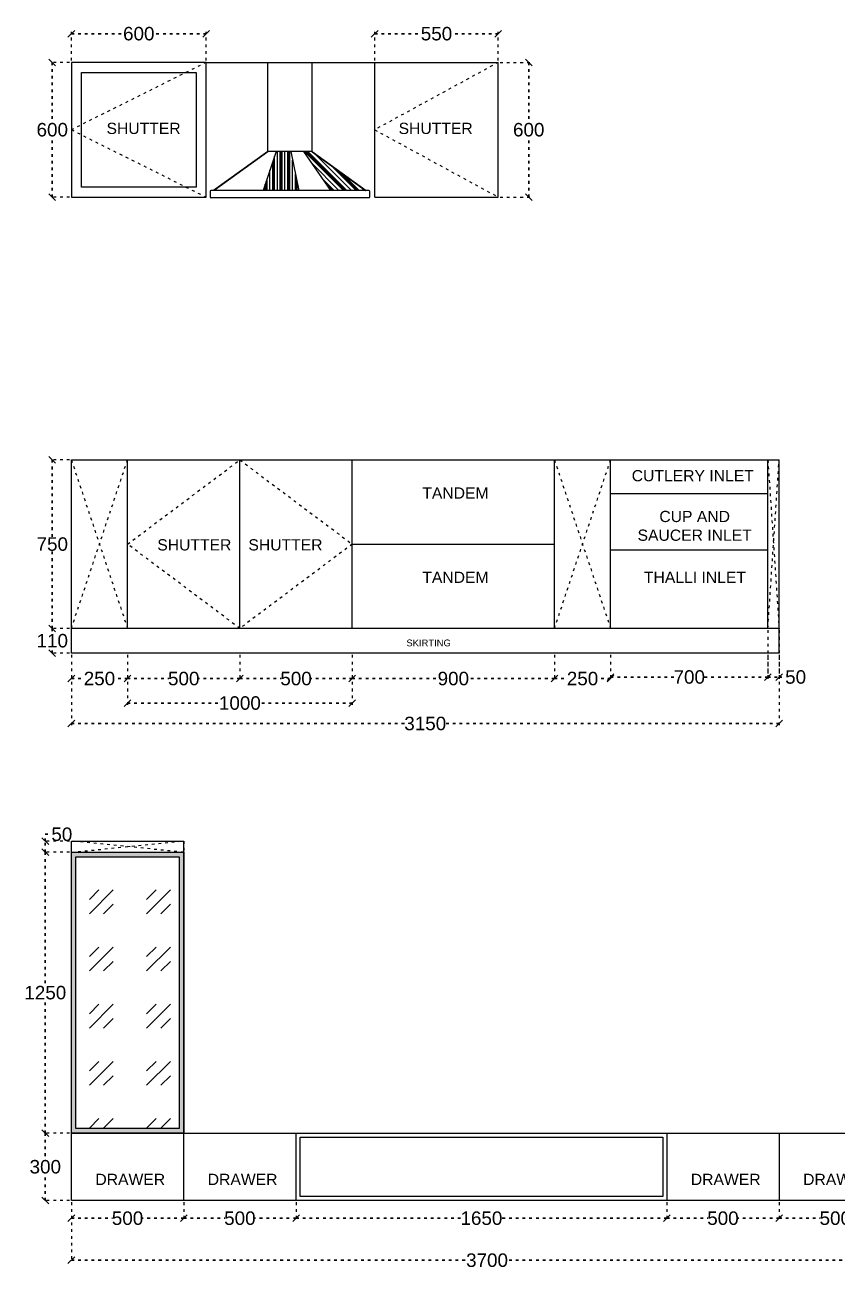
# Model space of a CAD drawing. Header units: millimetres. Extents: x 221542 to 643377, y 20779 to 241923.
# Drawn here: x 310529 to 314144, y 120606 to 126144 of the extents above; entities that cross this region are included whole.
import ezdxf

# ---------------------------------------------------------------- set-up
doc = ezdxf.new("R2010")
doc.units = ezdxf.units.MM
doc.header["$MEASUREMENT"] = 0
doc.linetypes.add('ACAD_ISO03W100', pattern=[30, 12, -18])
doc.layers.add('Walls', color=253, linetype='Continuous')
doc.styles.get("Standard").update_dxf_attribs({"font": 'arial.ttf'})
doc.dimstyles.get("Standard").update_dxf_attribs({"dimtxt": 60, "dimasz": 30, "dimexe": 7.75, "dimexo": 8.13, "dimgap": 0.63, "dimtad": 0, "dimtih": 1, "dimtoh": 1, "dimdec": 0, "dimzin": 0, "dimtxsty": 'Standard', "dimblk": 'OBLIQUE', "dimcen": 2.25, "dimclrd": 1, "dimclre": 1, "dimclrt": 1, "dimadec": 0, "dimazin": 0, "dimtfac": 1, "dimtdec": 0, "dimtofl": 0, "dimtmove": 0, "dimatfit": 3, "dimfxl": 1, "dimtolj": 1, "dimtzin": 0, "dimlwd": 30, "dimarcsym": 0})

# ---------------------------------------------------------------- blocks, each defined once
blk = doc.blocks.new('_Oblique')
at = {"color": 0, "linetype": 'ByBlock', "lineweight": -2}
blk.add_line((-0.5, -0.5), (0.5, 0.5), dxfattribs=at)
blk = doc.blocks.new('*D936')
at = {"layer": 'Defpoints', "color": 0, "linetype": 'ACAD_ISO03W100', "transparency": 16777216}
for p in [(310736, 123348), (310986, 123348), (310736, 123234.5)]:
    blk.add_point(p, dxfattribs=at)
at = {"layer": 'Walls', "color": 1, "linetype": 'ACAD_ISO03W100', "lineweight": -2, "transparency": 16777216}
for p, q in [((310736, 123339.9), (310736, 123226.8)), ((310986, 123339.9), (310986, 123226.8))]:
    blk.add_line(p, q, dxfattribs=at)
at = {"layer": 'Walls', "color": 1, "linetype": 'ACAD_ISO03W100', "lineweight": 30, "transparency": 16777216}
for p, q in [((310736, 123234.5), (310793.7, 123234.5)), ((310986, 123234.5), (310928.3, 123234.5))]:
    blk.add_line(p, q, dxfattribs=at)
at = {"layer": 'Walls', "color": 1, "linetype": 'ACAD_ISO03W100', "lineweight": 30, "transparency": 16777216, "xscale": 30, "yscale": 30, "zscale": 30, "rotation": 180}
blk.add_blockref('_Oblique', (310736, 123234.5), dxfattribs=at)
at = {"layer": 'Walls', "color": 1, "linetype": 'ACAD_ISO03W100', "lineweight": 30, "transparency": 16777216, "xscale": 30, "yscale": 30, "zscale": 30}
blk.add_blockref('_Oblique', (310986, 123234.5), dxfattribs=at)
at = {"layer": 'Walls', "color": 1, "linetype": 'ACAD_ISO03W100', "transparency": 16777216, "insert": (310861, 123234.5), "char_height": 60, "attachment_point": 5}
blk.add_mtext('\\A1;250', dxfattribs=at)
blk = doc.blocks.new('*D937')
at = {"layer": 'Defpoints', "color": 0, "linetype": 'ACAD_ISO03W100', "transparency": 16777216}
for p in [(310986, 123348), (311486, 123348), (311486, 123234.5)]:
    blk.add_point(p, dxfattribs=at)
at = {"layer": 'Walls', "color": 1, "linetype": 'ACAD_ISO03W100', "lineweight": -2, "transparency": 16777216}
for p, q in [((310986, 123339.9), (310986, 123226.8)), ((311486, 123339.9), (311486, 123226.8))]:
    blk.add_line(p, q, dxfattribs=at)
at = {"layer": 'Walls', "color": 1, "linetype": 'ACAD_ISO03W100', "lineweight": 30, "transparency": 16777216}
for p, q in [((310986, 123234.5), (311169.2, 123234.5)), ((311486, 123234.5), (311302.8, 123234.5))]:
    blk.add_line(p, q, dxfattribs=at)
at = {"layer": 'Walls', "color": 1, "linetype": 'ACAD_ISO03W100', "lineweight": 30, "transparency": 16777216, "xscale": 30, "yscale": 30, "zscale": 30, "rotation": 180}
blk.add_blockref('_Oblique', (310986, 123234.5), dxfattribs=at)
at = {"layer": 'Walls', "color": 1, "linetype": 'ACAD_ISO03W100', "lineweight": 30, "transparency": 16777216, "xscale": 30, "yscale": 30, "zscale": 30}
blk.add_blockref('_Oblique', (311486, 123234.5), dxfattribs=at)
at = {"layer": 'Walls', "color": 1, "linetype": 'ACAD_ISO03W100', "transparency": 16777216, "insert": (311236, 123234.5), "char_height": 60, "attachment_point": 5}
blk.add_mtext('\\A1;500', dxfattribs=at)
blk = doc.blocks.new('*D938')
at = {"layer": 'Defpoints', "color": 0, "linetype": 'ACAD_ISO03W100', "transparency": 16777216}
for p in [(311986, 123348), (312886, 123348), (312886, 123234.5)]:
    blk.add_point(p, dxfattribs=at)
at = {"layer": 'Walls', "color": 1, "linetype": 'ACAD_ISO03W100', "lineweight": -2, "transparency": 16777216}
for p, q in [((311986, 123339.9), (311986, 123226.8)), ((312886, 123339.9), (312886, 123226.8))]:
    blk.add_line(p, q, dxfattribs=at)
at = {"layer": 'Walls', "color": 1, "linetype": 'ACAD_ISO03W100', "lineweight": 30, "transparency": 16777216}
for p, q in [((311986, 123234.5), (312369.2, 123234.5)), ((312886, 123234.5), (312502.8, 123234.5))]:
    blk.add_line(p, q, dxfattribs=at)
at = {"layer": 'Walls', "color": 1, "linetype": 'ACAD_ISO03W100', "lineweight": 30, "transparency": 16777216, "xscale": 30, "yscale": 30, "zscale": 30, "rotation": 180}
blk.add_blockref('_Oblique', (311986, 123234.5), dxfattribs=at)
at = {"layer": 'Walls', "color": 1, "linetype": 'ACAD_ISO03W100', "lineweight": 30, "transparency": 16777216, "xscale": 30, "yscale": 30, "zscale": 30}
blk.add_blockref('_Oblique', (312886, 123234.5), dxfattribs=at)
at = {"layer": 'Walls', "color": 1, "linetype": 'ACAD_ISO03W100', "transparency": 16777216, "insert": (312436, 123234.5), "char_height": 60, "attachment_point": 5}
blk.add_mtext('\\A1;900', dxfattribs=at)
blk = doc.blocks.new('*D939')
at = {"layer": 'Defpoints', "color": 0, "linetype": 'ACAD_ISO03W100', "transparency": 16777216}
for p in [(312886, 123348), (313136, 123348), (313136, 123234.5)]:
    blk.add_point(p, dxfattribs=at)
at = {"layer": 'Walls', "color": 1, "linetype": 'ACAD_ISO03W100', "lineweight": -2, "transparency": 16777216}
for p, q in [((312886, 123339.9), (312886, 123226.8)), ((313136, 123339.9), (313136, 123226.8))]:
    blk.add_line(p, q, dxfattribs=at)
at = {"layer": 'Walls', "color": 1, "linetype": 'ACAD_ISO03W100', "lineweight": 30, "transparency": 16777216}
for p, q in [((312886, 123234.5), (312943.7, 123234.5)), ((313136, 123234.5), (313078.3, 123234.5))]:
    blk.add_line(p, q, dxfattribs=at)
at = {"layer": 'Walls', "color": 1, "linetype": 'ACAD_ISO03W100', "lineweight": 30, "transparency": 16777216, "xscale": 30, "yscale": 30, "zscale": 30, "rotation": 180}
blk.add_blockref('_Oblique', (312886, 123234.5), dxfattribs=at)
at = {"layer": 'Walls', "color": 1, "linetype": 'ACAD_ISO03W100', "lineweight": 30, "transparency": 16777216, "xscale": 30, "yscale": 30, "zscale": 30}
blk.add_blockref('_Oblique', (313136, 123234.5), dxfattribs=at)
at = {"layer": 'Walls', "color": 1, "linetype": 'ACAD_ISO03W100', "transparency": 16777216, "insert": (313011, 123234.5), "char_height": 60, "attachment_point": 5}
blk.add_mtext('\\A1;250', dxfattribs=at)
blk = doc.blocks.new('*D940')
at = {"layer": 'Defpoints', "color": 0, "linetype": 'ACAD_ISO03W100', "transparency": 16777216}
for p in [(313136, 123348), (313836, 123348), (313836, 123241.5)]:
    blk.add_point(p, dxfattribs=at)
at = {"layer": 'Walls', "color": 1, "linetype": 'ACAD_ISO03W100', "lineweight": -2, "transparency": 16777216}
for p, q in [((313136, 123339.9), (313136, 123233.8)), ((313836, 123339.9), (313836, 123233.8))]:
    blk.add_line(p, q, dxfattribs=at)
at = {"layer": 'Walls', "color": 1, "linetype": 'ACAD_ISO03W100', "lineweight": 30, "transparency": 16777216}
for p, q in [((313136, 123241.5), (313419.4, 123241.5)), ((313836, 123241.5), (313552.6, 123241.5))]:
    blk.add_line(p, q, dxfattribs=at)
at = {"layer": 'Walls', "color": 1, "linetype": 'ACAD_ISO03W100', "lineweight": 30, "transparency": 16777216, "xscale": 30, "yscale": 30, "zscale": 30, "rotation": 180}
blk.add_blockref('_Oblique', (313136, 123241.5), dxfattribs=at)
at = {"layer": 'Walls', "color": 1, "linetype": 'ACAD_ISO03W100', "lineweight": 30, "transparency": 16777216, "xscale": 30, "yscale": 30, "zscale": 30}
blk.add_blockref('_Oblique', (313836, 123241.5), dxfattribs=at)
at = {"layer": 'Walls', "color": 1, "linetype": 'ACAD_ISO03W100', "transparency": 16777216, "insert": (313486, 123241.5), "char_height": 60, "attachment_point": 5}
blk.add_mtext('\\A1;700', dxfattribs=at)
blk = doc.blocks.new('*D941')
at = {"layer": 'Defpoints', "color": 0, "linetype": 'ACAD_ISO03W100', "transparency": 16777216}
for p in [(311486, 123348), (311986, 123348), (311986, 123234.5)]:
    blk.add_point(p, dxfattribs=at)
at = {"layer": 'Walls', "color": 1, "linetype": 'ACAD_ISO03W100', "lineweight": -2, "transparency": 16777216}
for p, q in [((311486, 123339.9), (311486, 123226.8)), ((311986, 123339.9), (311986, 123226.8))]:
    blk.add_line(p, q, dxfattribs=at)
at = {"layer": 'Walls', "color": 1, "linetype": 'ACAD_ISO03W100', "lineweight": 30, "transparency": 16777216}
for p, q in [((311486, 123234.5), (311669.2, 123234.5)), ((311986, 123234.5), (311802.8, 123234.5))]:
    blk.add_line(p, q, dxfattribs=at)
at = {"layer": 'Walls', "color": 1, "linetype": 'ACAD_ISO03W100', "lineweight": 30, "transparency": 16777216, "xscale": 30, "yscale": 30, "zscale": 30, "rotation": 180}
blk.add_blockref('_Oblique', (311486, 123234.5), dxfattribs=at)
at = {"layer": 'Walls', "color": 1, "linetype": 'ACAD_ISO03W100', "lineweight": 30, "transparency": 16777216, "xscale": 30, "yscale": 30, "zscale": 30}
blk.add_blockref('_Oblique', (311986, 123234.5), dxfattribs=at)
at = {"layer": 'Walls', "color": 1, "linetype": 'ACAD_ISO03W100', "transparency": 16777216, "insert": (311736, 123234.5), "char_height": 60, "attachment_point": 5}
blk.add_mtext('\\A1;500', dxfattribs=at)
blk = doc.blocks.new('*D942')
at = {"layer": 'Defpoints', "color": 0, "linetype": 'ACAD_ISO03W100', "transparency": 16777216}
for p in [(310986, 123348), (311986, 123348), (311986, 123125.5)]:
    blk.add_point(p, dxfattribs=at)
at = {"layer": 'Walls', "color": 1, "linetype": 'ACAD_ISO03W100', "lineweight": -2, "transparency": 16777216}
for p, q in [((310986, 123339.9), (310986, 123117.8)), ((311986, 123339.9), (311986, 123117.8))]:
    blk.add_line(p, q, dxfattribs=at)
at = {"layer": 'Walls', "color": 1, "linetype": 'ACAD_ISO03W100', "lineweight": 30, "transparency": 16777216}
for p, q in [((310986, 123125.5), (311398.7, 123125.5)), ((311986, 123125.5), (311573.3, 123125.5))]:
    blk.add_line(p, q, dxfattribs=at)
at = {"layer": 'Walls', "color": 1, "linetype": 'ACAD_ISO03W100', "lineweight": 30, "transparency": 16777216, "xscale": 30, "yscale": 30, "zscale": 30, "rotation": 180}
blk.add_blockref('_Oblique', (310986, 123125.5), dxfattribs=at)
at = {"layer": 'Walls', "color": 1, "linetype": 'ACAD_ISO03W100', "lineweight": 30, "transparency": 16777216, "xscale": 30, "yscale": 30, "zscale": 30}
blk.add_blockref('_Oblique', (311986, 123125.5), dxfattribs=at)
at = {"layer": 'Walls', "color": 1, "linetype": 'ACAD_ISO03W100', "transparency": 16777216, "insert": (311486, 123125.5), "char_height": 60, "attachment_point": 5}
blk.add_mtext('\\A1;1000', dxfattribs=at)
blk = doc.blocks.new('*D943')
at = {"layer": 'Defpoints', "color": 0, "linetype": 'ACAD_ISO03W100', "transparency": 16777216}
for p in [(310651, 123458), (310736, 123458), (310736, 123348)]:
    blk.add_point(p, dxfattribs=at)
at = {"layer": 'Walls', "color": 1, "linetype": 'ACAD_ISO03W100', "lineweight": -2, "transparency": 16777216}
for p, q in [((310727.9, 123458), (310643.3, 123458)), ((310727.9, 123348), (310643.3, 123348))]:
    blk.add_line(p, q, dxfattribs=at)
at = {"layer": 'Walls', "color": 1, "linetype": 'ACAD_ISO03W100', "lineweight": 30, "transparency": 16777216}
for p, q in [((310651, 123458), (310651, 123434.3)), ((310651, 123348), (310651, 123371.7))]:
    blk.add_line(p, q, dxfattribs=at)
at = {"layer": 'Walls', "color": 1, "linetype": 'ACAD_ISO03W100', "lineweight": 30, "transparency": 16777216, "xscale": 30, "yscale": 30, "zscale": 30}
for p, rotation in [((310651, 123458), 90), ((310651, 123348), 270)]:
    blk.add_blockref('_Oblique', p, dxfattribs=dict(at, rotation=rotation))
at = {"layer": 'Walls', "color": 1, "linetype": 'ACAD_ISO03W100', "transparency": 16777216, "insert": (310651, 123403), "char_height": 60, "attachment_point": 5}
blk.add_mtext('\\A1;110', dxfattribs=at)
blk = doc.blocks.new('*D944')
at = {"layer": 'Defpoints', "color": 0, "linetype": 'ACAD_ISO03W100', "transparency": 16777216}
for p in [(310651, 124208), (310736, 124208), (310736, 123458)]:
    blk.add_point(p, dxfattribs=at)
at = {"layer": 'Walls', "color": 1, "linetype": 'ACAD_ISO03W100', "lineweight": -2, "transparency": 16777216}
for p, q in [((310727.9, 124208), (310643.3, 124208)), ((310727.9, 123458), (310643.3, 123458))]:
    blk.add_line(p, q, dxfattribs=at)
at = {"layer": 'Walls', "color": 1, "linetype": 'ACAD_ISO03W100', "lineweight": 30, "transparency": 16777216}
for p, q in [((310651, 124208), (310651, 123864.3)), ((310651, 123458), (310651, 123801.7))]:
    blk.add_line(p, q, dxfattribs=at)
at = {"layer": 'Walls', "color": 1, "linetype": 'ACAD_ISO03W100', "lineweight": 30, "transparency": 16777216, "xscale": 30, "yscale": 30, "zscale": 30}
for p, rotation in [((310651, 124208), 90), ((310651, 123458), 270)]:
    blk.add_blockref('_Oblique', p, dxfattribs=dict(at, rotation=rotation))
at = {"layer": 'Walls', "color": 1, "linetype": 'ACAD_ISO03W100', "transparency": 16777216, "insert": (310651, 123833), "char_height": 60, "attachment_point": 5}
blk.add_mtext('\\A1;750', dxfattribs=at)
blk = doc.blocks.new('*D945')
at = {"layer": 'Defpoints', "color": 0, "linetype": 'ACAD_ISO03W100', "transparency": 16777216}
for p in [(311336, 126105), (310736, 125977.5), (311336, 125977.5)]:
    blk.add_point(p, dxfattribs=at)
at = {"layer": 'Walls', "color": 1, "linetype": 'ACAD_ISO03W100', "lineweight": -2, "transparency": 16777216}
for p, q in [((310736, 125985.6), (310736, 126112.8)), ((311336, 125985.6), (311336, 126112.8))]:
    blk.add_line(p, q, dxfattribs=at)
at = {"layer": 'Walls', "color": 1, "linetype": 'ACAD_ISO03W100', "lineweight": 30, "transparency": 16777216}
for p, q in [((310736, 126105), (310969, 126105)), ((311336, 126105), (311103, 126105))]:
    blk.add_line(p, q, dxfattribs=at)
at = {"layer": 'Walls', "color": 1, "linetype": 'ACAD_ISO03W100', "lineweight": 30, "transparency": 16777216, "xscale": 30, "yscale": 30, "zscale": 30, "rotation": 180}
blk.add_blockref('_Oblique', (310736, 126105), dxfattribs=at)
at = {"layer": 'Walls', "color": 1, "linetype": 'ACAD_ISO03W100', "lineweight": 30, "transparency": 16777216, "xscale": 30, "yscale": 30, "zscale": 30}
blk.add_blockref('_Oblique', (311336, 126105), dxfattribs=at)
at = {"layer": 'Walls', "color": 1, "linetype": 'ACAD_ISO03W100', "transparency": 16777216, "insert": (311036, 126105), "char_height": 60, "attachment_point": 5}
blk.add_mtext('\\A1;600', dxfattribs=at)
blk = doc.blocks.new('*D946')
at = {"layer": 'Defpoints', "color": 0, "linetype": 'ACAD_ISO03W100', "transparency": 16777216}
for p in [(310736, 125977.5), (310651, 125377.5), (310736, 125377.5)]:
    blk.add_point(p, dxfattribs=at)
at = {"layer": 'Walls', "color": 1, "linetype": 'ACAD_ISO03W100', "lineweight": -2, "transparency": 16777216}
for p, q in [((310727.9, 125977.5), (310643.3, 125977.5)), ((310727.9, 125377.5), (310643.3, 125377.5))]:
    blk.add_line(p, q, dxfattribs=at)
at = {"layer": 'Walls', "color": 1, "linetype": 'ACAD_ISO03W100', "lineweight": 30, "transparency": 16777216}
for p, q in [((310651, 125977.5), (310651, 125708.8)), ((310651, 125377.5), (310651, 125646.2))]:
    blk.add_line(p, q, dxfattribs=at)
at = {"layer": 'Walls', "color": 1, "linetype": 'ACAD_ISO03W100', "lineweight": 30, "transparency": 16777216, "xscale": 30, "yscale": 30, "zscale": 30}
for p, rotation in [((310651, 125977.5), 90), ((310651, 125377.5), 270)]:
    blk.add_blockref('_Oblique', p, dxfattribs=dict(at, rotation=rotation))
at = {"layer": 'Walls', "color": 1, "linetype": 'ACAD_ISO03W100', "transparency": 16777216, "insert": (310651, 125677.5), "char_height": 60, "attachment_point": 5}
blk.add_mtext('\\A1;600', dxfattribs=at)
blk = doc.blocks.new('*D947')
at = {"layer": 'Defpoints', "color": 0, "linetype": 'ACAD_ISO03W100', "transparency": 16777216}
for p in [(312636, 126105), (312086, 125977.5), (312636, 125977.5)]:
    blk.add_point(p, dxfattribs=at)
at = {"layer": 'Walls', "color": 1, "linetype": 'ACAD_ISO03W100', "lineweight": -2, "transparency": 16777216}
for p, q in [((312086, 125985.6), (312086, 126112.8)), ((312636, 125985.6), (312636, 126112.8))]:
    blk.add_line(p, q, dxfattribs=at)
at = {"layer": 'Walls', "color": 1, "linetype": 'ACAD_ISO03W100', "lineweight": 30, "transparency": 16777216}
for p, q in [((312086, 126105), (312294.2, 126105)), ((312636, 126105), (312427.8, 126105))]:
    blk.add_line(p, q, dxfattribs=at)
at = {"layer": 'Walls', "color": 1, "linetype": 'ACAD_ISO03W100', "lineweight": 30, "transparency": 16777216, "xscale": 30, "yscale": 30, "zscale": 30, "rotation": 180}
blk.add_blockref('_Oblique', (312086, 126105), dxfattribs=at)
at = {"layer": 'Walls', "color": 1, "linetype": 'ACAD_ISO03W100', "lineweight": 30, "transparency": 16777216, "xscale": 30, "yscale": 30, "zscale": 30}
blk.add_blockref('_Oblique', (312636, 126105), dxfattribs=at)
at = {"layer": 'Walls', "color": 1, "linetype": 'ACAD_ISO03W100', "transparency": 16777216, "insert": (312361, 126105), "char_height": 60, "attachment_point": 5}
blk.add_mtext('\\A1;550', dxfattribs=at)
blk = doc.blocks.new('*D948')
at = {"layer": 'Defpoints', "color": 0, "linetype": 'ACAD_ISO03W100', "transparency": 16777216}
for p in [(312636, 125977.5), (312636, 125377.5), (312771.5, 125377.5)]:
    blk.add_point(p, dxfattribs=at)
at = {"layer": 'Walls', "color": 1, "linetype": 'ACAD_ISO03W100', "lineweight": -2, "transparency": 16777216}
for p, q in [((312644.1, 125977.5), (312779.3, 125977.5)), ((312644.1, 125377.5), (312779.3, 125377.5))]:
    blk.add_line(p, q, dxfattribs=at)
at = {"layer": 'Walls', "color": 1, "linetype": 'ACAD_ISO03W100', "lineweight": 30, "transparency": 16777216}
for p, q in [((312771.5, 125977.5), (312771.5, 125708.8)), ((312771.5, 125377.5), (312771.5, 125646.2))]:
    blk.add_line(p, q, dxfattribs=at)
at = {"layer": 'Walls', "color": 1, "linetype": 'ACAD_ISO03W100', "lineweight": 30, "transparency": 16777216, "xscale": 30, "yscale": 30, "zscale": 30}
for p, rotation in [((312771.5, 125977.5), 90), ((312771.5, 125377.5), 270)]:
    blk.add_blockref('_Oblique', p, dxfattribs=dict(at, rotation=rotation))
at = {"layer": 'Walls', "color": 1, "linetype": 'ACAD_ISO03W100', "transparency": 16777216, "insert": (312771.5, 125677.5), "char_height": 60, "attachment_point": 5}
blk.add_mtext('\\A1;600', dxfattribs=at)
blk = doc.blocks.new('*D962')
at = {"layer": 'Defpoints', "color": 0, "linetype": 'ACAD_ISO03W100', "transparency": 16777216}
for p in [(313836, 123458), (313886, 123458), (313886, 123241.5)]:
    blk.add_point(p, dxfattribs=at)
at = {"layer": 'Walls', "color": 1, "linetype": 'ACAD_ISO03W100', "lineweight": -2, "transparency": 16777216}
for p, q in [((313836, 123449.87), (313836, 123233.75)), ((313886, 123449.87), (313886, 123233.75))]:
    blk.add_line(p, q, dxfattribs=at)
at = {"layer": 'Walls', "color": 1, "linetype": 'ACAD_ISO03W100', "lineweight": 30, "transparency": 16777216}
for p, q in [((313836, 123241.5), (313886, 123241.5)), ((313886, 123241.5), (313916, 123241.5))]:
    blk.add_line(p, q, dxfattribs=at)
at = {"layer": 'Walls', "color": 1, "linetype": 'ACAD_ISO03W100', "lineweight": 30, "transparency": 16777216, "xscale": 30, "yscale": 30, "zscale": 30, "rotation": 180}
blk.add_blockref('_Oblique', (313836, 123241.5), dxfattribs=at)
at = {"layer": 'Walls', "color": 1, "linetype": 'ACAD_ISO03W100', "lineweight": 30, "transparency": 16777216, "xscale": 30, "yscale": 30, "zscale": 30}
blk.add_blockref('_Oblique', (313886, 123241.5), dxfattribs=at)
at = {"layer": 'Walls', "color": 1, "linetype": 'ACAD_ISO03W100', "transparency": 16777216, "insert": (313959.50176, 123241.5), "char_height": 60, "attachment_point": 5}
blk.add_mtext('\\A1;50', dxfattribs=at)
blk = doc.blocks.new('*D972')
at = {"layer": 'Defpoints', "color": 0, "linetype": 'ACAD_ISO03W100', "transparency": 16777216}
for p in [(310736, 123348), (313886, 123348), (313886, 123034.5)]:
    blk.add_point(p, dxfattribs=at)
at = {"layer": 'Walls', "color": 1, "linetype": 'ACAD_ISO03W100', "lineweight": -2, "transparency": 16777216}
for p, q in [((310736, 123339.87), (310736, 123026.75)), ((313886, 123339.87), (313886, 123026.75))]:
    blk.add_line(p, q, dxfattribs=at)
at = {"layer": 'Walls', "color": 1, "linetype": 'ACAD_ISO03W100', "lineweight": 30, "transparency": 16777216}
for p, q in [((310736, 123034.5), (312220.90206, 123034.5)), ((313886, 123034.5), (312401.09794, 123034.5))]:
    blk.add_line(p, q, dxfattribs=at)
at = {"layer": 'Walls', "color": 1, "linetype": 'ACAD_ISO03W100', "lineweight": 30, "transparency": 16777216, "xscale": 30, "yscale": 30, "zscale": 30, "rotation": 180}
blk.add_blockref('_Oblique', (310736, 123034.5), dxfattribs=at)
at = {"layer": 'Walls', "color": 1, "linetype": 'ACAD_ISO03W100', "lineweight": 30, "transparency": 16777216, "xscale": 30, "yscale": 30, "zscale": 30}
blk.add_blockref('_Oblique', (313886, 123034.5), dxfattribs=at)
at = {"layer": 'Walls', "color": 1, "linetype": 'ACAD_ISO03W100', "transparency": 16777216, "insert": (312311, 123034.5), "char_height": 60, "attachment_point": 5}
blk.add_mtext('\\A1;3150', dxfattribs=at)
blk = doc.blocks.new('*D994')
at = {"layer": 'Defpoints', "color": 0, "linetype": 'ACAD_ISO03W100', "transparency": 16777216}
for p in [(310736, 120911.5), (311236, 120911.5), (311236, 120832.5)]:
    blk.add_point(p, dxfattribs=at)
at = {"layer": 'Walls', "color": 1, "linetype": 'ACAD_ISO03W100', "lineweight": -2, "transparency": 16777216}
for p, q in [((310736, 120903.4), (310736, 120824.8)), ((311236, 120903.4), (311236, 120824.8))]:
    blk.add_line(p, q, dxfattribs=at)
at = {"layer": 'Walls', "color": 1, "linetype": 'ACAD_ISO03W100', "lineweight": 30, "transparency": 16777216}
for p, q in [((310736, 120832.5), (310919.2, 120832.5)), ((311236, 120832.5), (311052.8, 120832.5))]:
    blk.add_line(p, q, dxfattribs=at)
at = {"layer": 'Walls', "color": 1, "linetype": 'ACAD_ISO03W100', "lineweight": 30, "transparency": 16777216, "xscale": 30, "yscale": 30, "zscale": 30, "rotation": 180}
blk.add_blockref('_Oblique', (310736, 120832.5), dxfattribs=at)
at = {"layer": 'Walls', "color": 1, "linetype": 'ACAD_ISO03W100', "lineweight": 30, "transparency": 16777216, "xscale": 30, "yscale": 30, "zscale": 30}
blk.add_blockref('_Oblique', (311236, 120832.5), dxfattribs=at)
at = {"layer": 'Walls', "color": 1, "linetype": 'ACAD_ISO03W100', "transparency": 16777216, "insert": (310986, 120832.5), "char_height": 60, "attachment_point": 5}
blk.add_mtext('\\A1;500', dxfattribs=at)
blk = doc.blocks.new('*D995')
at = {"layer": 'Defpoints', "color": 0, "linetype": 'ACAD_ISO03W100', "transparency": 16777216}
for p in [(311236, 120911.5), (311736, 120911.5), (311736, 120832.5)]:
    blk.add_point(p, dxfattribs=at)
at = {"layer": 'Walls', "color": 1, "linetype": 'ACAD_ISO03W100', "lineweight": -2, "transparency": 16777216}
for p, q in [((311236, 120903.4), (311236, 120824.8)), ((311736, 120903.4), (311736, 120824.8))]:
    blk.add_line(p, q, dxfattribs=at)
at = {"layer": 'Walls', "color": 1, "linetype": 'ACAD_ISO03W100', "lineweight": 30, "transparency": 16777216}
for p, q in [((311236, 120832.5), (311419.2, 120832.5)), ((311736, 120832.5), (311552.8, 120832.5))]:
    blk.add_line(p, q, dxfattribs=at)
at = {"layer": 'Walls', "color": 1, "linetype": 'ACAD_ISO03W100', "lineweight": 30, "transparency": 16777216, "xscale": 30, "yscale": 30, "zscale": 30, "rotation": 180}
blk.add_blockref('_Oblique', (311236, 120832.5), dxfattribs=at)
at = {"layer": 'Walls', "color": 1, "linetype": 'ACAD_ISO03W100', "lineweight": 30, "transparency": 16777216, "xscale": 30, "yscale": 30, "zscale": 30}
blk.add_blockref('_Oblique', (311736, 120832.5), dxfattribs=at)
at = {"layer": 'Walls', "color": 1, "linetype": 'ACAD_ISO03W100', "transparency": 16777216, "insert": (311486, 120832.5), "char_height": 60, "attachment_point": 5}
blk.add_mtext('\\A1;500', dxfattribs=at)
blk = doc.blocks.new('*D996')
at = {"layer": 'Defpoints', "color": 0, "linetype": 'ACAD_ISO03W100', "transparency": 16777216}
for p in [(311736, 120911.5), (313386, 120911.5), (313386, 120832.5)]:
    blk.add_point(p, dxfattribs=at)
at = {"layer": 'Walls', "color": 1, "linetype": 'ACAD_ISO03W100', "lineweight": -2, "transparency": 16777216}
for p, q in [((311736, 120903.4), (311736, 120824.8)), ((313386, 120903.4), (313386, 120824.8))]:
    blk.add_line(p, q, dxfattribs=at)
at = {"layer": 'Walls', "color": 1, "linetype": 'ACAD_ISO03W100', "lineweight": 30, "transparency": 16777216}
for p, q in [((311736, 120832.5), (312473.7, 120832.5)), ((313386, 120832.5), (312648.3, 120832.5))]:
    blk.add_line(p, q, dxfattribs=at)
at = {"layer": 'Walls', "color": 1, "linetype": 'ACAD_ISO03W100', "lineweight": 30, "transparency": 16777216, "xscale": 30, "yscale": 30, "zscale": 30, "rotation": 180}
blk.add_blockref('_Oblique', (311736, 120832.5), dxfattribs=at)
at = {"layer": 'Walls', "color": 1, "linetype": 'ACAD_ISO03W100', "lineweight": 30, "transparency": 16777216, "xscale": 30, "yscale": 30, "zscale": 30}
blk.add_blockref('_Oblique', (313386, 120832.5), dxfattribs=at)
at = {"layer": 'Walls', "color": 1, "linetype": 'ACAD_ISO03W100', "transparency": 16777216, "insert": (312561, 120832.5), "char_height": 60, "attachment_point": 5}
blk.add_mtext('\\A1;1650', dxfattribs=at)
blk = doc.blocks.new('*D997')
at = {"layer": 'Defpoints', "color": 0, "linetype": 'ACAD_ISO03W100', "transparency": 16777216}
for p in [(313386, 120911.5), (313886, 120911.5), (313886, 120832.5)]:
    blk.add_point(p, dxfattribs=at)
at = {"layer": 'Walls', "color": 1, "linetype": 'ACAD_ISO03W100', "lineweight": -2, "transparency": 16777216}
for p, q in [((313386, 120903.4), (313386, 120824.8)), ((313886, 120903.4), (313886, 120824.8))]:
    blk.add_line(p, q, dxfattribs=at)
at = {"layer": 'Walls', "color": 1, "linetype": 'ACAD_ISO03W100', "lineweight": 30, "transparency": 16777216}
for p, q in [((313386, 120832.5), (313569.2, 120832.5)), ((313886, 120832.5), (313702.8, 120832.5))]:
    blk.add_line(p, q, dxfattribs=at)
at = {"layer": 'Walls', "color": 1, "linetype": 'ACAD_ISO03W100', "lineweight": 30, "transparency": 16777216, "xscale": 30, "yscale": 30, "zscale": 30, "rotation": 180}
blk.add_blockref('_Oblique', (313386, 120832.5), dxfattribs=at)
at = {"layer": 'Walls', "color": 1, "linetype": 'ACAD_ISO03W100', "lineweight": 30, "transparency": 16777216, "xscale": 30, "yscale": 30, "zscale": 30}
blk.add_blockref('_Oblique', (313886, 120832.5), dxfattribs=at)
at = {"layer": 'Walls', "color": 1, "linetype": 'ACAD_ISO03W100', "transparency": 16777216, "insert": (313636, 120832.5), "char_height": 60, "attachment_point": 5}
blk.add_mtext('\\A1;500', dxfattribs=at)
blk = doc.blocks.new('*D998')
at = {"layer": 'Defpoints', "color": 0, "linetype": 'ACAD_ISO03W100', "transparency": 16777216}
for p in [(313886, 120911.5), (314386, 120911.5), (314386, 120832.5)]:
    blk.add_point(p, dxfattribs=at)
at = {"layer": 'Walls', "color": 1, "linetype": 'ACAD_ISO03W100', "lineweight": -2, "transparency": 16777216}
for p, q in [((313886, 120903.4), (313886, 120824.8)), ((314386, 120903.4), (314386, 120824.8))]:
    blk.add_line(p, q, dxfattribs=at)
at = {"layer": 'Walls', "color": 1, "linetype": 'ACAD_ISO03W100', "lineweight": 30, "transparency": 16777216}
for p, q in [((313886, 120832.5), (314069.2, 120832.5)), ((314386, 120832.5), (314202.8, 120832.5))]:
    blk.add_line(p, q, dxfattribs=at)
at = {"layer": 'Walls', "color": 1, "linetype": 'ACAD_ISO03W100', "lineweight": 30, "transparency": 16777216, "xscale": 30, "yscale": 30, "zscale": 30, "rotation": 180}
blk.add_blockref('_Oblique', (313886, 120832.5), dxfattribs=at)
at = {"layer": 'Walls', "color": 1, "linetype": 'ACAD_ISO03W100', "lineweight": 30, "transparency": 16777216, "xscale": 30, "yscale": 30, "zscale": 30}
blk.add_blockref('_Oblique', (314386, 120832.5), dxfattribs=at)
at = {"layer": 'Walls', "color": 1, "linetype": 'ACAD_ISO03W100', "transparency": 16777216, "insert": (314136, 120832.5), "char_height": 60, "attachment_point": 5}
blk.add_mtext('\\A1;500', dxfattribs=at)
blk = doc.blocks.new('*D1000')
at = {"layer": 'Defpoints', "color": 0, "linetype": 'ACAD_ISO03W100', "transparency": 16777216}
for p in [(310736, 120911.5), (314436, 120911.5), (314436, 120645.5)]:
    blk.add_point(p, dxfattribs=at)
at = {"layer": 'Walls', "color": 1, "linetype": 'ACAD_ISO03W100', "lineweight": -2, "transparency": 16777216}
for p, q in [((310736, 120903.37), (310736, 120637.75)), ((314436, 120903.37), (314436, 120637.75))]:
    blk.add_line(p, q, dxfattribs=at)
at = {"layer": 'Walls', "color": 1, "linetype": 'ACAD_ISO03W100', "lineweight": 30, "transparency": 16777216}
for p, q in [((310736, 120645.5), (312495.90206, 120645.5)), ((314436, 120645.5), (312676.09794, 120645.5))]:
    blk.add_line(p, q, dxfattribs=at)
at = {"layer": 'Walls', "color": 1, "linetype": 'ACAD_ISO03W100', "lineweight": 30, "transparency": 16777216, "xscale": 30, "yscale": 30, "zscale": 30, "rotation": 180}
blk.add_blockref('_Oblique', (310736, 120645.5), dxfattribs=at)
at = {"layer": 'Walls', "color": 1, "linetype": 'ACAD_ISO03W100', "lineweight": 30, "transparency": 16777216, "xscale": 30, "yscale": 30, "zscale": 30}
blk.add_blockref('_Oblique', (314436, 120645.5), dxfattribs=at)
at = {"layer": 'Walls', "color": 1, "linetype": 'ACAD_ISO03W100', "transparency": 16777216, "insert": (312586, 120645.5), "char_height": 60, "attachment_point": 5}
blk.add_mtext('\\A1;3700', dxfattribs=at)
blk = doc.blocks.new('*D1001')
at = {"layer": 'Defpoints', "color": 0, "linetype": 'ACAD_ISO03W100', "transparency": 16777216}
for p in [(310620, 121211.5), (310736, 121211.5), (310736, 120911.5)]:
    blk.add_point(p, dxfattribs=at)
at = {"layer": 'Walls', "color": 1, "linetype": 'ACAD_ISO03W100', "lineweight": -2, "transparency": 16777216}
for p, q in [((310727.9, 121211.5), (310612.3, 121211.5)), ((310727.9, 120911.5), (310612.3, 120911.5))]:
    blk.add_line(p, q, dxfattribs=at)
at = {"layer": 'Walls', "color": 1, "linetype": 'ACAD_ISO03W100', "lineweight": 30, "transparency": 16777216}
for p, q in [((310620, 121211.5), (310620, 121092.8)), ((310620, 120911.5), (310620, 121030.2))]:
    blk.add_line(p, q, dxfattribs=at)
at = {"layer": 'Walls', "color": 1, "linetype": 'ACAD_ISO03W100', "lineweight": 30, "transparency": 16777216, "xscale": 30, "yscale": 30, "zscale": 30}
for p, rotation in [((310620, 121211.5), 90), ((310620, 120911.5), 270)]:
    blk.add_blockref('_Oblique', p, dxfattribs=dict(at, rotation=rotation))
at = {"layer": 'Walls', "color": 1, "linetype": 'ACAD_ISO03W100', "transparency": 16777216, "insert": (310620, 121061.5), "char_height": 60, "attachment_point": 5}
blk.add_mtext('\\A1;300', dxfattribs=at)
blk = doc.blocks.new('*D1002')
at = {"layer": 'Defpoints', "color": 0, "linetype": 'ACAD_ISO03W100', "transparency": 16777216}
for p in [(310620, 122461.5), (310736, 122461.5), (310736, 121211.5)]:
    blk.add_point(p, dxfattribs=at)
at = {"layer": 'Walls', "color": 1, "linetype": 'ACAD_ISO03W100', "lineweight": -2, "transparency": 16777216}
for p, q in [((310727.9, 122461.5), (310612.3, 122461.5)), ((310727.9, 121211.5), (310612.3, 121211.5))]:
    blk.add_line(p, q, dxfattribs=at)
at = {"layer": 'Walls', "color": 1, "linetype": 'ACAD_ISO03W100', "lineweight": 30, "transparency": 16777216}
for p, q in [((310620, 122461.5), (310620, 121867.8)), ((310620, 121211.5), (310620, 121805.2))]:
    blk.add_line(p, q, dxfattribs=at)
at = {"layer": 'Walls', "color": 1, "linetype": 'ACAD_ISO03W100', "lineweight": 30, "transparency": 16777216, "xscale": 30, "yscale": 30, "zscale": 30}
for p, rotation in [((310620, 122461.5), 90), ((310620, 121211.5), 270)]:
    blk.add_blockref('_Oblique', p, dxfattribs=dict(at, rotation=rotation))
at = {"layer": 'Walls', "color": 1, "linetype": 'ACAD_ISO03W100', "transparency": 16777216, "insert": (310620, 121836.5), "char_height": 60, "attachment_point": 5}
blk.add_mtext('\\A1;1250', dxfattribs=at)
blk = doc.blocks.new('*D1003')
at = {"layer": 'Defpoints', "color": 0, "linetype": 'ACAD_ISO03W100', "transparency": 16777216}
for p in [(310620, 122511.5), (310736, 122511.5), (310736, 122461.5)]:
    blk.add_point(p, dxfattribs=at)
at = {"layer": 'Walls', "color": 1, "linetype": 'ACAD_ISO03W100', "lineweight": -2, "transparency": 16777216}
for p, q in [((310727.87, 122511.5), (310612.25, 122511.5)), ((310727.87, 122461.5), (310612.25, 122461.5))]:
    blk.add_line(p, q, dxfattribs=at)
at = {"layer": 'Walls', "color": 1, "linetype": 'ACAD_ISO03W100', "lineweight": 30, "transparency": 16777216}
for p, q in [((310620, 122511.5), (310620, 122541.5)), ((310620, 122541.5), (310650, 122541.5)), ((310620, 122461.5), (310620, 122511.5))]:
    blk.add_line(p, q, dxfattribs=at)
at = {"layer": 'Walls', "color": 1, "linetype": 'ACAD_ISO03W100', "lineweight": 30, "transparency": 16777216, "xscale": 30, "yscale": 30, "zscale": 30}
for p, rotation in [((310620, 122511.5), 90), ((310620, 122461.5), 270)]:
    blk.add_blockref('_Oblique', p, dxfattribs=dict(at, rotation=rotation))
at = {"layer": 'Walls', "color": 1, "linetype": 'ACAD_ISO03W100', "transparency": 16777216, "insert": (310693.50176, 122541.5), "char_height": 60, "attachment_point": 5}
blk.add_mtext('\\A1;50', dxfattribs=at)

msp = doc.modelspace()

# ---------------------------------------------------------------- hatches: boundary and pattern name
h = msp.add_hatch()
h.set_pattern_fill('PLASTI', color=256, scale=134.284278, angle=90, style=0)
h.set_pattern_definition([(90, (262559.708, -40916.562), (-33.5710696, 2e-15), []), (90, (262555.512, -40916.562), (-33.5710696, 2e-15), []), (90, (262551.315, -40916.562), (-33.5710696, 2e-15), []), (90, (262538.726, -40916.562), (-33.5710696, 2e-15), [])])
h.paths.add_polyline_path([(311712.5, 125580.9), (311647.5, 125580.9), (311589.2, 125407.1), (311748.3, 125407.1)])
h = msp.add_hatch()
h.set_pattern_fill('PLASTI', color=256, scale=157.981504, angle=315, style=0)
h.set_pattern_definition([(315, (262559.71, -40916.562), (27.927448, 27.927448), []), (315, (262563.2, -40913.07), (27.927448, 27.927448), []), (315, (262566.69, -40909.58), (27.927448, 27.927448), []), (315, (262577.163, -40899.108), (27.927448, 27.927448), [])])
h.paths.add_polyline_path([(311888.6, 125407.1), (312045.7, 125407.1), (311807.6, 125578.9, -0.159804), (311806.1, 125580.9), (311769.6, 125580.9)])
at = {"layer": 'Walls', "true_color": 0x000000}
h = msp.add_hatch(dxfattribs=at)
h.set_pattern_fill('ANSI31', color=18)
h.set_pattern_definition([(45, (0, 0), (-0.08838834765, 0.08838834765), [])])
h.paths.add_polyline_path([(311236, 122461.5), (310736, 122461.5), (310736, 121211.5), (311236, 121211.5)])
h.paths.add_polyline_path([(311216, 121231.5), (310756, 121231.5), (310756, 122441.5), (311216, 122441.5)], flags=16)
at = {"layer": 'Walls', "linetype": 'ACAD_ISO03W100', "true_color": 0xadddf7}
h = msp.add_hatch(dxfattribs=at)
h.set_pattern_fill('GOST_GLASS', color=141, scale=30)
h.set_pattern_definition([(45, (0, 0), (254.55844, 0), [150, -210]), (45, (63.64, 0), (254.55844, 0), [60, -300]), (45, (0, 63.64), (254.55844, 0), [60, -300])])
h.paths.add_polyline_path([(311216, 122441.5), (310756, 122441.5), (310756, 121231.5), (311216, 121231.5)])

# ---------------------------------------------------------------- linework, layer by layer
for p, q in [((311610, 125580.9), (311369.1, 125407.1)), ((311610, 125578.9), (311371.8, 125407.1)), ((311647.5, 125580.9), (311589.2, 125407.1)), ((311712.5, 125580.9), (311748.3, 125407.1)), ((311769.6, 125580.9), (311888.6, 125407.1)), ((311807.5, 125580.9), (312048.4, 125407.1)), ((311807.6, 125578.9), (312045.7, 125407.1)), ((311353.3, 125403.1), (311353.3, 125379.4)), ((312060.3, 125407.1), (311357.3, 125407.1)), ((312064.2, 125379.4), (312064.2, 125403.1)), ((311357.3, 125375.5), (312060.3, 125375.5))]:
    msp.add_line(p, q)
for centre, start, end in [((311357.3, 125403.1), 90, 180), ((312060.3, 125403.1), 0, 90), ((311357.3, 125379.4), 180, 270), ((312060.3, 125379.4), 270, 0)]:
    msp.add_arc(centre, 3.95, start, end)
at = {"layer": 'Walls', "color": 18, "true_color": 0x000000}
for p, q in [((310736, 125977.5), (310736, 125377.5)), ((311336, 125977.5), (310736, 125977.5)), ((311336, 125377.5), (311336, 125977.5)), ((311336, 125977.5), (312636, 125977.5)), ((311610, 125578.9), (311610, 125977.5)), ((311807.5, 125580.9), (311807.5, 125977.5)), ((312086, 125377.5), (312086, 125977.5)), ((312636, 125377.5), (312636, 125977.5)), ((311807.5, 125580.9), (311610, 125580.9)), ((310736, 125377.5), (311336, 125377.5)), ((312086, 125377.5), (312636, 125377.5)), ((310736, 124208), (311986, 124208)), ((310736, 123348), (310736, 124208)), ((310986, 123458), (310986, 124208)), ((311486, 123458), (311486, 124208)), ((311986, 124208), (312986, 124208)), ((311986, 123458), (311986, 124208)), ((312886, 123458), (312886, 124208)), ((312986, 124208), (313886, 124208)), ((313136, 123458), (313136, 124208)), ((313836, 123458), (313836, 124208)), ((313886, 123348), (313886, 124208)), ((313136, 124058), (313836, 124058)), ((311986, 123833), (312886, 123833)), ((313136, 123808), (313836, 123808)), ((313886, 123458), (310736, 123458)), ((313886, 123348), (310736, 123348)), ((310736, 120911.5), (310736, 122511.5)), ((310736, 122511.5), (311236, 122511.5)), ((311236, 120911.5), (311236, 122511.5)), ((310736, 122461.5), (311236, 122461.5)), ((310736, 121211.5), (311236, 121211.5)), ((311236, 121211.5), (311736, 121211.5)), ((311736, 121211.5), (313386, 121211.5)), ((311736, 120911.5), (311736, 121211.5)), ((313386, 121211.5), (313886, 121211.5)), ((313386, 121211.5), (313386, 120911.5)), ((313886, 121211.5), (314386, 121211.5)), ((313886, 121211.5), (313886, 120911.5)), ((314436, 120911.5), (310736, 120911.5))]:
    msp.add_line(p, q, dxfattribs=at)
at = {"layer": 'Walls', "color": 9, "linetype": 'ACAD_ISO03W100', "true_color": 0xc7c8ca}
for points in [[(311336, 125977.5), (310736, 125677.5), (311336, 125377.5)], [(312636, 125977.5), (312086, 125677.5), (312636, 125377.5)], [(311486, 124208), (311986, 123833), (311486, 123458), (310986, 123833), (311486, 124208)]]:
    msp.add_lwpolyline(points, dxfattribs=at)
at = {"layer": 'Walls', "color": 18, "true_color": 0x000000}
for points in [[(310781, 125932.5), (311291, 125932.5), (311291, 125422.5), (310781, 125422.5)], [(310736, 122461.5), (311236, 122461.5), (311236, 121211.5), (310736, 121211.5)], [(310756, 122441.5), (311216, 122441.5), (311216, 121231.5), (310756, 121231.5)], [(311736, 121211.5), (313386, 121211.5), (313386, 120911.5), (311736, 120911.5)], [(311754, 121193.5), (313368, 121193.5), (313368, 120929.5), (311754, 120929.5)]]:
    msp.add_lwpolyline(points, close=True, dxfattribs=at)
at = {"layer": 'Walls', "color": 240, "linetype": 'ACAD_ISO03W100', "true_color": 0xed1f24}
for points in [[(310736, 124208), (310986, 123458), (310736, 123458), (310986, 124208)], [(312886, 124208), (313136, 123458), (312886, 123458), (313136, 124208)], [(313836, 124208), (313886, 123458), (313836, 123458), (313886, 124208)], [(310736, 122461.5), (311236, 122511.5), (311236, 122461.5), (310736, 122511.5)]]:
    msp.add_lwpolyline(points, dxfattribs=at)

# ---------------------------------------------------------------- texts
at = {"color": 7, "char_height": 50, "attachment_point": 1}
for s, width, insert in [('SHUTTER', 300.775, (310892.5, 125708.7)), ('SHUTTER', 300.775, (312192.5, 125708.7)), ('\\pxqc;CUTLERY INLET ', 1084.346, (312959.5, 124162.8)), ('TANDEM', 300.775, (312298, 124085.5)), ('\\pxqc;CUP AND SAUCER INLET ', 590.3, (313215, 123981.3)), ('SHUTTER', 300.775, (311118.5, 123855)), ('SHUTTER', 300.775, (311524, 123855)), ('TANDEM', 300.775, (312298, 123710.5)), ('\\pxqc;THALLI INLET ', 462.73, (313280, 123710.5)), ('DRAWER', 300.775, (310843, 121030.5)), ('DRAWER', 300.775, (311343, 121030.5)), ('DRAWER', 300.775, (313493, 121030.5)), ('DRAWER', 300.775, (313993, 121030.5))]:
    msp.add_mtext_dynamic_manual_height_columns(s, width=width, gutter_width=1213, heights=[0], dxfattribs=dict(at, insert=insert))
at = {"color": 18, "true_color": 0x000000, "insert": (312227, 123408.5), "char_height": 30, "attachment_point": 1}
msp.add_mtext_dynamic_manual_height_columns('SKIRTING', width=2764.543, gutter_width=1, heights=[238.1], dxfattribs=at)

# ---------------------------------------------------------------- dimensions: what is measured, and where the dimension line sits
at = {"layer": 'Walls', "color": 18, "linetype": 'ACAD_ISO03W100', "true_color": 0x000000}
for base, p1, p2, picture, middle in [((311336, 126105), (310736, 125977.5), (311336, 125977.5), '*D945', (311036, 126105)), ((312636, 126105), (312086, 125977.5), (312636, 125977.5), '*D947', (312361, 126105)), ((310736, 123234.5), (310986, 123348), (310736, 123348), '*D936', (310861, 123234.5)), ((311486, 123234.5), (310986, 123348), (311486, 123348), '*D937', (311236, 123234.5)), ((312886, 123234.5), (311986, 123348), (312886, 123348), '*D938', (312436, 123234.5)), ((313136, 123234.5), (312886, 123348), (313136, 123348), '*D939', (313011, 123234.5)), ((313836, 123241.5), (313136, 123348), (313836, 123348), '*D940', (313486, 123241.5)), ((311236, 120832.5), (310736, 120911.5), (311236, 120911.5), '*D994', (310986, 120832.5)), ((314436, 120645.5), (310736, 120911.5), (314436, 120911.5), '*D1000', (312586, 120645.5)), ((311736, 120832.5), (311236, 120911.5), (311736, 120911.5), '*D995', (311486, 120832.5)), ((313386, 120832.5), (311736, 120911.5), (313386, 120911.5), '*D996', (312561, 120832.5)), ((313886, 120832.5), (313386, 120911.5), (313886, 120911.5), '*D997', (313636, 120832.5)), ((314386, 120832.5), (313886, 120911.5), (314386, 120911.5), '*D998', (314136, 120832.5))]:
    dim = msp.add_linear_dim(base=base, p1=p1, p2=p2, dimstyle='Standard', dxfattribs=at)
    dim.commit()
    dim.dimension.update_dxf_attribs({"geometry": picture, "text_midpoint": middle})
for base, p1, p2, picture, middle in [((310651, 125377.5), (310736, 125977.5), (310736, 125377.5), '*D946', (310651, 125677.5)), ((312771.5, 125377.5), (312636, 125977.5), (312636, 125377.5), '*D948', (312771.5, 125677.5)), ((310651, 124208), (310736, 123458), (310736, 124208), '*D944', (310651, 123833)), ((310651, 123458), (310736, 123348), (310736, 123458), '*D943', (310651, 123403)), ((310620, 122511.5), (310736, 122461.5), (310736, 122511.5), '*D1003', (310693.5, 122541.5)), ((310620, 122461.5), (310736, 121211.5), (310736, 122461.5), '*D1002', (310620, 121836.5)), ((310620, 121211.5), (310736, 120911.5), (310736, 121211.5), '*D1001', (310620, 121061.5))]:
    dim = msp.add_linear_dim(base=base, p1=p1, p2=p2, angle=90, dimstyle='Standard', dxfattribs=at)
    dim.commit()
    dim.dimension.update_dxf_attribs({"geometry": picture, "text_midpoint": middle})
at = {"layer": 'Walls', "color": 9, "linetype": 'ACAD_ISO03W100', "true_color": 0xc7c8ca}
for base, p1, p2, picture, middle in [((313886, 123241.5), (313836, 123458), (313886, 123458), '*D962', (313959.5, 123241.5)), ((313886, 123034.5), (310736, 123348), (313886, 123348), '*D972', (312311, 123034.5))]:
    dim = msp.add_linear_dim(base=base, p1=p1, p2=p2, dimstyle='Standard', dxfattribs=at)
    dim.commit()
    dim.dimension.update_dxf_attribs({"geometry": picture, "text_midpoint": middle})
at = {"layer": 'Walls', "color": 240, "linetype": 'ACAD_ISO03W100', "true_color": 0xed1f24}
for base, p1, picture, middle in [((311986, 123125.5), (310986, 123348), '*D942', (311486, 123125.5)), ((311986, 123234.5), (311486, 123348), '*D941', (311736, 123234.5))]:
    dim = msp.add_linear_dim(base=base, p1=p1, p2=(311986, 123348), dimstyle='Standard', dxfattribs=at)
    dim.commit()
    dim.dimension.update_dxf_attribs({"geometry": picture, "text_midpoint": middle})

doc.saveas('drawing.dxf')
